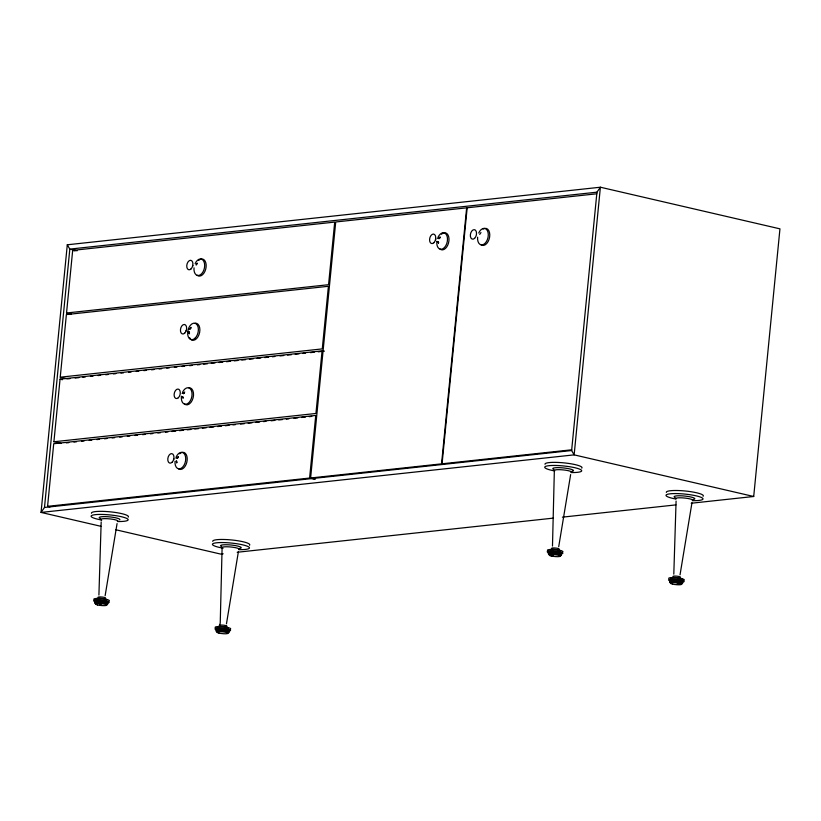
<?xml version="1.0" encoding="UTF-8"?>
<svg xmlns="http://www.w3.org/2000/svg" width="821" height="821" viewBox="0 0 821 821"><rect width="100%" height="100%" fill="white"/><g stroke="black" fill="none" stroke-linecap="round" stroke-linejoin="round"><path stroke-width="1.23" d="M98.91 595.04L101.178 521.92M552.482 546.057L554.349 470.566A8.672 1.426 5.6 0 1 563.473 469.93A8.672 1.426 5.6 0 1 571.488 472.362M673.805 574.187L676.083 501.067M691.21 503.242L753.709 496.489L779.95 228.843L600.387 187.219L67.291 244.781L41.05 512.427L100.901 526.302M753.709 496.489L574.146 454.865L41.05 512.427L44.488 507.46L69.816 249.102L67.291 244.781M47.577 506.341L53.714 443.73L315.746 415.436L309.609 478.048L47.577 506.341L50.009 506.906M53.909 441.77L60.046 379.158L322.078 350.854L315.941 413.466L53.909 441.77L61.195 443.453M60.241 377.188L66.378 314.576L328.41 286.283L322.273 348.894L60.241 377.188L67.527 378.881L70.062 378.604M66.532 312.996L72.679 250.384L334.711 222.091L328.564 284.702L66.532 312.996L71.386 314.125M310.615 477.996L335.717 221.978L466.656 207.846L441.554 463.855L310.615 477.996L315.469 479.115M444.5 464.358L442.067 463.803L467.17 207.785L596.836 193.787M571.621 450.534L596.949 192.176L600.387 187.219L574.146 454.865L571.621 450.534L44.488 507.46M105.139 595.697L117.064 523.593M226.463 623.827L238.388 551.712M558.711 546.714L570.636 474.61M680.034 574.844L691.97 502.739M219.371 625.438L220.233 623.17L222.101 547.669M196.116 265.009L197.379 263.192L196.26 264.639M189.825 329.2L191.077 327.384L189.969 328.831L190.78 328.421L188.44 328.841M183.494 393.772L184.746 391.956M177.162 458.344L178.414 456.527L177.305 457.985L178.116 457.574L175.776 457.995M438.948 238.778L440.21 236.961L439.091 238.418L439.912 238.008L437.562 238.429M479.721 234.375L480.983 232.559M183.637 393.403L184.448 392.992L182.108 393.423M596.949 192.176L69.816 249.102L77.112 250.795M75.152 378.05L78.97 377.639M82.788 377.229L85.333 376.952M90.423 376.408L92.958 376.131M98.048 375.577L100.593 375.31M105.683 374.756L108.228 374.479M113.319 373.935L115.853 373.658M120.944 373.103L123.489 372.837M128.579 372.282L131.124 372.005M136.214 371.461L138.749 371.184M143.839 370.64L146.384 370.363M151.475 369.809L154.02 369.532M159.11 368.988L161.655 368.711M166.735 368.167L169.28 367.89M174.37 367.336L176.915 367.069M182.005 366.515L184.551 366.238M189.63 365.694L192.176 365.417M197.266 364.863L199.811 364.596M203.629 364.185L207.446 363.765M211.254 363.354L215.071 362.944M218.889 362.533L222.707 362.123M226.524 361.712L230.342 361.291M234.149 360.881L237.967 360.47M241.785 360.06L245.602 359.649M249.42 359.239L253.237 358.828M257.045 358.408L260.862 357.997M264.68 357.587L268.498 357.176M272.315 356.766L274.861 356.488M279.951 355.934L283.758 355.524M287.576 355.113L291.393 354.703M295.211 354.292L299.029 353.882M302.846 353.471L305.381 353.194M310.471 352.64L314.289 352.23M318.107 351.819L324.469 351.131M66.275 442.899L68.82 442.632M73.911 442.078L76.456 441.801M81.546 441.257L84.091 440.98M89.171 440.436L91.716 440.159M96.806 439.604L99.351 439.327M104.441 438.783L106.987 438.506M112.067 437.962L114.612 437.685M119.702 437.131L122.247 436.864M127.337 436.31L129.882 436.033M134.962 435.489L137.507 435.212M142.597 434.658L145.143 434.391M150.233 433.837L152.778 433.56M157.858 433.016L160.403 432.739M165.493 432.185L168.038 431.918M171.856 431.507L175.673 431.087M179.491 430.676L183.299 430.266M187.116 429.855L190.934 429.445M194.751 429.034L198.569 428.624M202.387 428.203L206.194 427.792M210.012 427.382L213.829 426.971M217.647 426.561L221.465 426.15M225.282 425.73L229.09 425.319M232.907 424.909L235.453 424.631M240.543 424.088L244.36 423.677M248.178 423.267L251.985 422.846M255.803 422.435L259.621 422.025M263.438 421.614L265.983 421.337M271.074 420.793L274.891 420.373M278.699 419.962L282.516 419.552M286.334 419.141L288.879 418.864M293.969 418.32L297.787 417.91M301.594 417.489L305.412 417.078M309.23 416.668L311.775 416.391M442.067 463.803L571.734 449.795M223.158 553.785L220.613 554.062L115.864 529.771M237.187 552.266L553.477 518.113M562.406 517.148L675.909 504.894M72.679 250.384L75.101 250.949M441.554 463.855L443.976 464.419M60.046 379.158L62.478 379.713M309.609 478.048L314.464 479.166M436.813 241.261L438.681 242.647L438.198 241.815L438.496 243.427M187.681 331.684L189.548 333.059L189.066 332.228L189.364 333.839L189.199 331.561M181.349 396.256L183.216 397.631L182.734 396.8L183.032 398.411M176.884 462.213L176.402 461.381L176.7 462.993L176.536 460.714M97.227 604.287A6.301 1.037 5.6 0 1 96.211 602.747A6.301 1.037 5.6 0 1 104.831 603.343A6.301 1.037 5.6 0 1 106.443 604.923M101.281 604.903A6.301 1.037 5.6 0 1 99.546 604.708M95.328 602.983A6.701 1.108 5.6 0 1 101.671 601.978A6.701 1.108 5.6 0 1 106.853 604.194M95.677 602.983A6.301 1.037 5.6 0 1 100.336 601.926A6.301 1.037 5.6 0 1 107.469 603.804M216.652 631.103A6.701 1.108 5.6 0 1 222.994 630.107A6.301 1.037 5.6 0 1 228.802 631.934M228.176 632.314A6.701 1.108 5.6 0 0 222.994 630.107A6.301 1.037 5.6 0 0 216.344 630.631M216.918 631.913A6.301 1.037 5.6 0 1 222.891 630.969A6.301 1.037 5.6 0 1 227.766 633.053M94.774 600.921A6.701 1.108 5.6 0 1 103.2 600.603A6.701 1.108 5.6 0 1 107.007 602.645M216.097 629.05A6.701 1.108 5.6 0 1 224.523 628.722A6.701 1.108 5.6 0 1 228.33 630.774M670.234 582.13A6.701 1.108 5.6 0 1 676.576 581.124A6.701 1.108 5.6 0 1 681.758 583.341M670.377 580.58A6.701 1.108 5.6 0 1 675.334 579.462A6.701 1.108 5.6 0 1 682.918 581.463M548.9 554.001A6.701 1.108 5.6 0 1 555.253 552.995A6.701 1.108 5.6 0 1 560.435 555.212M549.054 552.451A6.701 1.108 5.6 0 1 554.011 551.332A6.701 1.108 5.6 0 1 561.595 553.333M548.51 554.329A6.301 1.037 5.6 0 1 556.443 554.021A6.301 1.037 5.6 0 1 560.025 555.95M553.128 555.725A6.301 1.037 5.6 0 1 550.809 555.304M548.592 553.518A6.301 1.037 5.6 0 1 556.515 553.221A6.301 1.037 5.6 0 1 560.107 555.14M670.5 582.941A6.301 1.037 5.6 0 1 676.473 581.997A6.301 1.037 5.6 0 1 681.348 584.08M679.49 584.203A6.301 1.037 5.6 0 1 677.048 584.121M670.583 582.13A6.301 1.037 5.6 0 1 676.545 581.186A6.301 1.037 5.6 0 1 681.43 583.269M94.425 601.424A7.882 1.303 5.6 0 1 101.886 600.243A7.882 1.303 5.6 0 1 107.992 602.84M98.048 597.308A3.787 0.626 5.6 0 1 102.03 597.031A3.787 0.626 5.6 0 1 105.529 598.088M94.579 599.874A7.882 1.303 5.6 0 1 100.408 598.55A7.882 1.303 5.6 0 1 109.326 600.9M96.16 598.858A5.511 0.913 5.6 0 1 100.819 598.355A5.511 0.913 5.6 0 1 106.956 599.607M219.771 625.725A3.787 0.626 5.6 0 1 223.353 625.161A3.787 0.626 5.6 0 1 226.288 626.413M217.493 626.977A5.511 0.913 5.6 0 1 224.42 626.721A5.511 0.913 5.6 0 1 227.561 628.404M215.749 629.543A7.882 1.303 5.6 0 1 223.209 628.373A7.882 1.303 5.6 0 1 229.316 630.969M215.902 628.003A7.882 1.303 5.6 0 1 221.732 626.68A7.882 1.303 5.6 0 1 230.65 629.03M552.03 548.613A3.787 0.626 5.6 0 1 555.612 548.048A3.787 0.626 5.6 0 1 558.537 549.3M548.007 552.441A7.882 1.303 5.6 0 1 555.468 551.26A7.882 1.303 5.6 0 1 561.564 553.867M550.111 549.536A5.511 0.913 5.6 0 1 556.679 549.608A5.511 0.913 5.6 0 1 560.64 551.024M176.166 456.948A8.405 5.152 -76.9 0 1 184.941 454.844A8.405 5.152 -76.9 0 1 181.41 468.144A8.405 5.152 -76.9 0 1 175.047 461.156M179.645 453.787A8.703 5.326 -76.9 0 1 187.157 460.294A8.703 5.326 -76.9 0 1 178.198 468.586M173.908 458.754A1.55 0.954 -76.9 0 1 173.693 459.534M548.161 550.891A7.882 1.303 5.6 0 1 553.98 549.577A7.882 1.303 5.6 0 1 562.898 551.928M668.653 578.415A7.882 1.303 5.6 0 1 678.557 578.046A7.882 1.303 5.6 0 1 683.041 580.447M669.331 580.57A7.882 1.303 5.6 0 1 676.791 579.39A7.882 1.303 5.6 0 1 682.887 581.997M673.353 576.742A3.787 0.626 5.6 0 1 676.145 576.106A3.787 0.626 5.6 0 1 680.435 577.245M671.64 578.425A5.511 0.913 5.6 0 1 675.724 577.502A5.511 0.913 5.6 0 1 681.964 579.144M101.127 519.909A18.596 3.068 5.6 0 1 95.441 514.644A18.596 3.068 5.6 0 1 124.33 517.507A18.596 3.068 5.6 0 1 117.362 521.52M91.439 513.269A18.596 3.068 5.6 0 1 110.999 511.914A18.596 3.068 5.6 0 1 128.189 517.127M222.45 548.038A18.596 3.068 5.6 0 1 216.765 542.773A18.596 3.068 5.6 0 1 245.653 545.637A18.596 3.068 5.6 0 1 238.685 549.649M212.762 541.398A18.596 3.068 5.6 0 1 232.322 540.033A18.596 3.068 5.6 0 1 249.512 545.257M676.032 499.055A18.596 3.068 5.6 0 1 670.347 493.79A18.596 3.068 5.6 0 1 699.235 496.664A18.596 3.068 5.6 0 1 692.267 500.666M666.344 492.415A18.596 3.068 5.6 0 1 685.904 491.061A18.596 3.068 5.6 0 1 703.094 496.274M554.709 470.926A18.596 3.068 5.6 0 1 549.023 465.671A18.596 3.068 5.6 0 1 577.912 468.534A18.596 3.068 5.6 0 1 570.944 472.537M545.021 464.286A18.596 3.068 5.6 0 1 564.581 462.931A18.596 3.068 5.6 0 1 581.771 468.144M101.681 520.206A8.672 1.426 5.6 0 1 108.095 518.749A8.672 1.426 5.6 0 1 117.916 521.345M100.316 518.492A10.396 1.714 5.6 0 1 108.003 516.748A10.396 1.714 5.6 0 1 119.774 519.857M221.639 546.622A10.396 1.714 5.6 0 1 231.491 545.062A10.396 1.714 5.6 0 1 239.537 548.5M675.211 497.639A10.396 1.714 5.6 0 1 685.063 496.089A10.396 1.714 5.6 0 1 693.119 499.527M675.683 498.696A8.672 1.426 5.6 0 1 684.796 498.06A8.672 1.426 5.6 0 1 692.811 500.492M182.498 392.376A8.405 5.152 -76.9 0 1 191.272 390.262A8.405 5.152 -76.9 0 1 187.742 403.573A8.405 5.152 -76.9 0 1 181.379 396.584M188.83 387.769A8.703 5.326 -76.9 0 1 193.079 397.949A8.703 5.326 -76.9 0 1 184.53 404.004M223.014 548.336A8.672 1.426 5.6 0 1 229.418 546.878A8.672 1.426 5.6 0 1 239.239 549.475M553.888 469.509A10.396 1.714 5.6 0 1 563.74 467.96A10.396 1.714 5.6 0 1 571.785 471.398M195.162 323.197A8.703 5.326 -76.9 0 1 198.949 334.814A8.703 5.326 -76.9 0 1 189.579 337.667M186.357 330.381A1.55 0.954 -76.9 0 1 185.946 330.976M478.735 232.979A8.405 5.152 -76.9 0 1 487.51 230.875A8.405 5.152 -76.9 0 1 483.98 244.176A8.405 5.152 -76.9 0 1 477.617 237.187M483.128 229.1A8.703 5.326 -76.9 0 1 489.624 237.064A8.703 5.326 -76.9 0 1 480.757 244.607M437.962 237.382A8.405 5.152 -76.9 0 1 446.727 235.278A8.405 5.152 -76.9 0 1 443.196 248.578A8.405 5.152 -76.9 0 1 436.844 241.59M441.441 234.221A8.703 5.326 -76.9 0 1 448.943 240.727A8.703 5.326 -76.9 0 1 439.984 249.02M195.121 263.613A8.405 5.152 -76.9 0 1 203.895 261.499A8.405 5.152 -76.9 0 1 200.365 274.809A8.405 5.152 -76.9 0 1 194.013 267.82M198.6 260.452A8.703 5.326 -76.9 0 1 206.112 266.958A8.703 5.326 -76.9 0 1 197.153 275.24M192.863 265.419A1.55 0.954 -76.9 0 1 192.658 266.189M435.633 238.439A1.55 0.954 -76.9 0 1 435.489 239.968M97.637 604.974A5.542 0.913 5.6 0 0 106.576 605.262A5.542 0.913 5.6 0 0 99.187 603.548A5.542 0.913 5.6 0 0 97.637 604.974M218.961 633.104A5.542 0.913 5.6 0 0 227.899 633.391A5.542 0.913 5.6 0 0 220.51 631.677A5.542 0.913 5.6 0 0 218.961 633.104M551.209 555.991A5.542 0.913 5.6 0 0 560.158 556.289A5.542 0.913 5.6 0 0 552.759 554.575A5.542 0.913 5.6 0 0 551.209 555.991M672.532 584.121A5.542 0.913 5.6 0 0 681.481 584.408A5.542 0.913 5.6 0 0 674.082 582.694A5.542 0.913 5.6 0 0 672.532 584.121M172 462.346A4.854 2.976 -76.9 0 0 172.81 454.095A4.854 2.976 -76.9 0 0 167.812 458.713A4.854 2.976 -76.9 0 0 172 462.346M178.331 397.764A4.854 2.976 -76.9 0 0 179.142 389.523A4.854 2.976 -76.9 0 0 174.144 394.142A4.854 2.976 -76.9 0 0 178.331 397.764M194.967 338.293A8.405 5.152 -76.9 0 0 196.373 323.997A8.405 5.152 -76.9 0 0 187.711 332.002A8.405 5.152 -76.9 0 0 194.967 338.293M184.663 333.193A4.854 2.976 -76.9 0 0 185.474 324.942A4.854 2.976 -76.9 0 0 180.476 329.57A4.854 2.976 -76.9 0 0 184.663 333.193M474.569 238.377A4.854 2.976 -76.9 0 0 475.38 230.126A4.854 2.976 -76.9 0 0 470.382 234.744A4.854 2.976 -76.9 0 0 474.569 238.377M433.796 242.78A4.854 2.976 -76.9 0 0 434.596 234.529A4.854 2.976 -76.9 0 0 429.609 239.147A4.854 2.976 -76.9 0 0 433.796 242.78M190.954 269.001A4.854 2.976 -76.9 0 0 191.765 260.76A4.854 2.976 -76.9 0 0 186.778 265.378A4.854 2.976 -76.9 0 0 190.954 269.001"/></g></svg>
